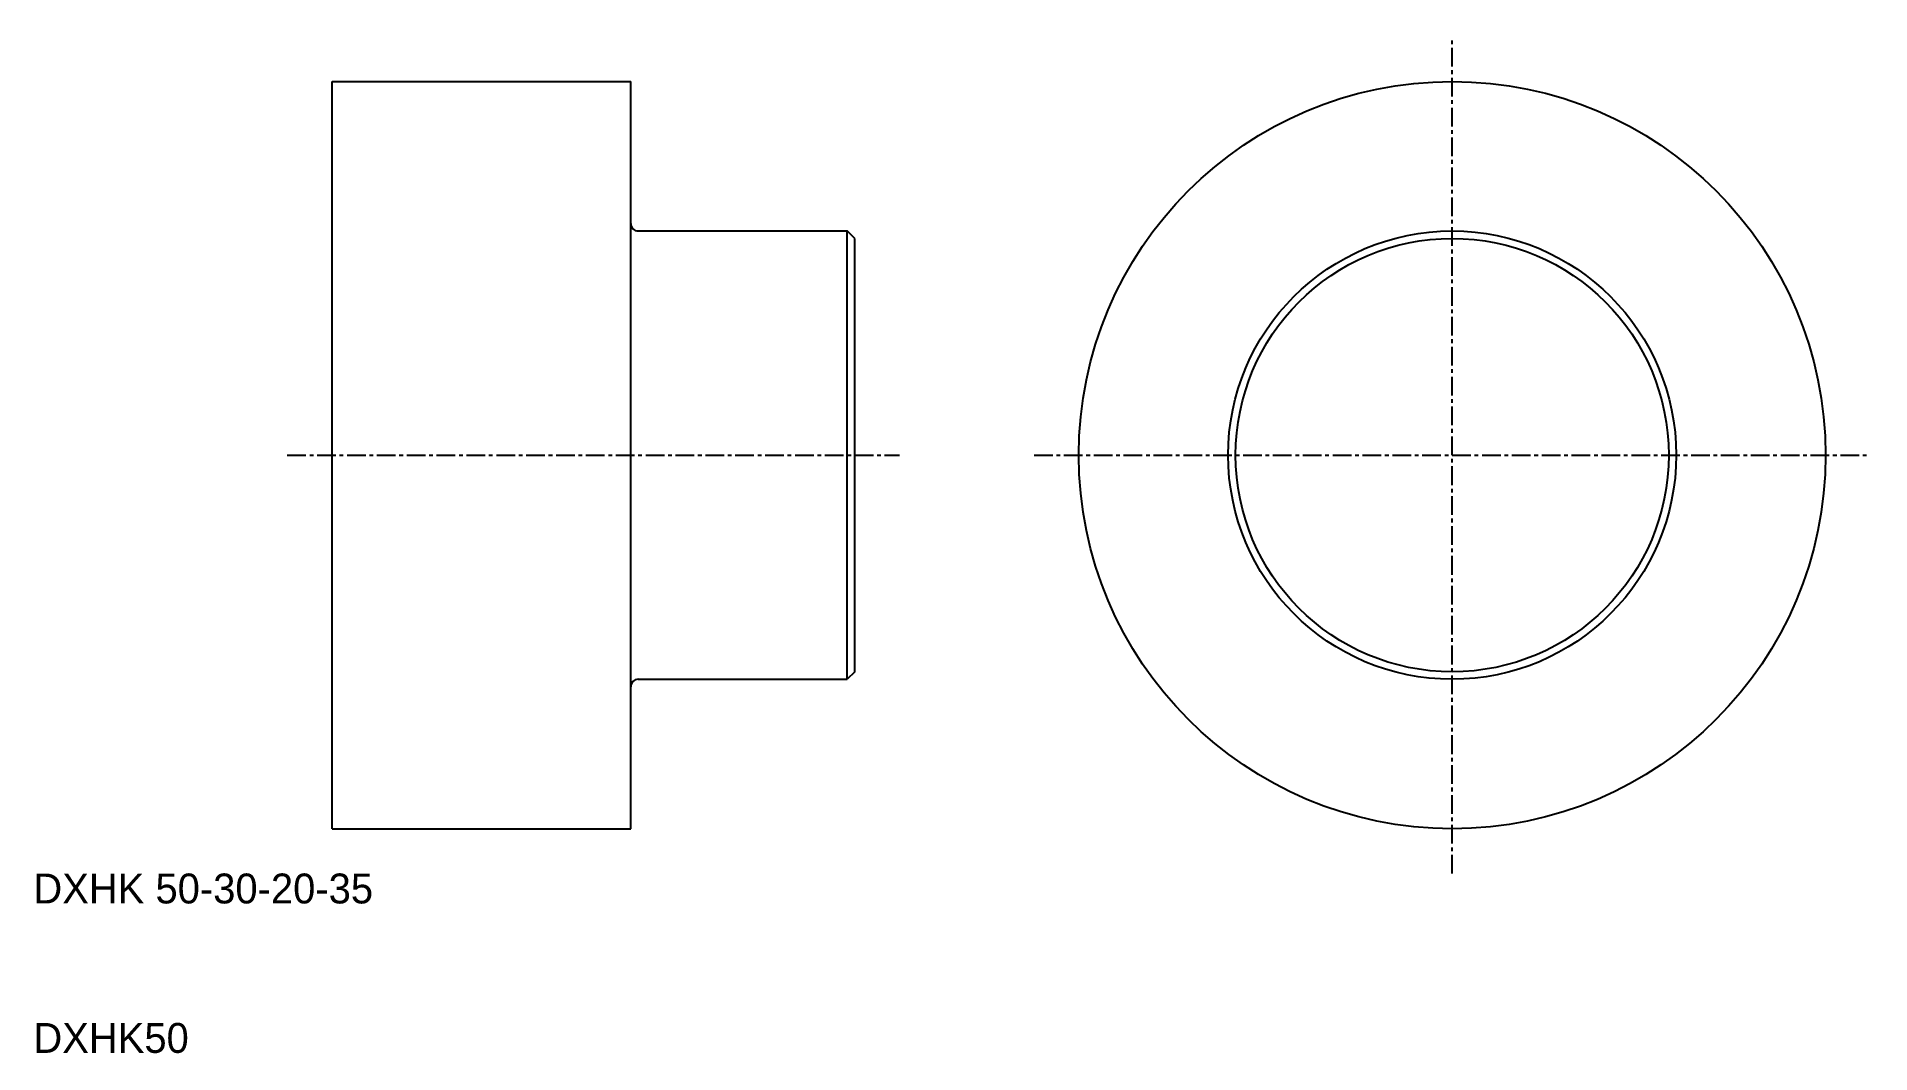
# Model space of a CAD drawing. Extents: x 10 to 133, y 10 to 78.
import ezdxf

# ---------------------------------------------------------------- set-up
doc = ezdxf.new("R2010")
doc.units = 0
doc.linetypes.add('CENTER', pattern=[2, 1.25, -0.25, 0.25, -0.25])
doc.layers.get('0').update_dxf_attribs({"linetype": 'CONTINUOUS'})
doc.layers.add('CENTER', color=1, linetype='CENTER')

msp = doc.modelspace()

# ---------------------------------------------------------------- linework, layer by layer
at = {"color": 7, "linetype": 'CONTINUOUS'}
for p, q in [((30, 25), (30, 75)), ((30, 75), (50, 75)), ((50, 65.5), (50, 75)), ((50, 34.5), (50, 65.5)), ((50.5, 65), (64.5, 65)), ((64.5, 35), (64.5, 65)), ((65, 64.5), (64.5, 65)), ((65, 35.5), (65, 64.5)), ((50, 25), (50, 34.5)), ((50.5, 35), (64.5, 35)), ((65, 35.5), (64.5, 35)), ((30, 25), (50, 25))]:
    msp.add_line(p, q, dxfattribs=at)
for radius in [25, 15, 14.5]:
    msp.add_circle((105, 50), radius, dxfattribs=at)
for centre, start, end in [((50.5, 65.5), 180, 270), ((50.5, 34.5), 90, 180)]:
    msp.add_arc(centre, 0.5, start, end, dxfattribs=at)
at = {"layer": 'CENTER', "color": 1, "linetype": 'CENTER'}
for p, q in [((105, 22), (105, 78)), ((27, 50), (68, 50)), ((77, 50), (133, 50))]:
    msp.add_line(p, q, dxfattribs=at)

# ---------------------------------------------------------------- texts
at = {"color": 7, "linetype": 'CONTINUOUS'}
for s, p in [('DXHK 50-30-20-35', (10, 20)), ('DXHK50', (10, 10))]:
    msp.add_text(s, height=2, dxfattribs=at).set_placement(p)

doc.saveas('drawing.dxf')
